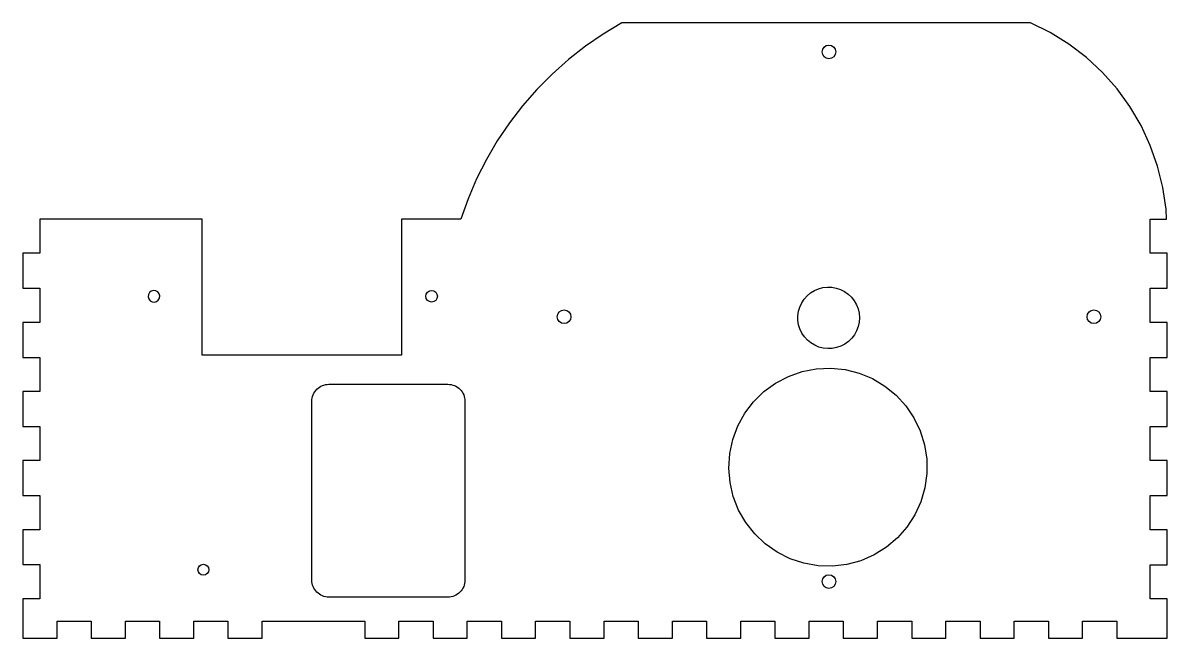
# Model space of a CAD drawing. Header units: millimetres. Extents: x -5 to 330, y 0 to 180.
import ezdxf

# ---------------------------------------------------------------- set-up
doc = ezdxf.new("R2010")
doc.units = ezdxf.units.MM
doc.layers.get('0').update_dxf_attribs({"linetype": 'CONTINUOUS'})

msp = doc.modelspace()

# ---------------------------------------------------------------- linework, layer by layer
for points in [[(47.95, 122.59), (0.48, 122.59), (0.48, 112.63), (-4.52, 112.63), (-4.52, 102.4), (0.48, 102.4), (0.48, 92.4), (-4.52, 92.4), (-4.52, 82.17), (0.48, 82.17), (0.48, 72.18), (-4.52, 72.18), (-4.52, 61.95), (0.48, 61.95), (0.48, 51.95), (-4.52, 51.95), (-4.52, 41.72), (0.48, 41.72), (0.48, 31.72), (-4.52, 31.72), (-4.52, 21.5), (0.48, 21.5), (0.48, 11.5), (-4.52, 11.5), (-4.52, 5.5), (-4.52, 0), (5.48, 0), (5.48, 5), (15.48, 5), (15.48, 0), (25.48, 0), (25.48, 5), (35.48, 5), (35.48, 0), (45.48, 0), (45.48, 5), (55.48, 5), (55.48, 0), (65.48, 0), (65.48, 5), (95.48, 5), (95.48, 0), (105.48, 0), (105.48, 5), (115.48, 5), (115.48, 0), (125.48, 0), (125.48, 5), (135.48, 5), (135.48, 0), (145.48, 0), (145.48, 5), (155.48, 5), (155.48, 0), (165.48, 0), (165.48, 5), (175.48, 5), (175.48, 0), (185.48, 0), (185.48, 5), (195.48, 5), (195.48, 0), (205.48, 0), (205.48, 5), (215.48, 5), (215.48, 0), (225.48, 0), (225.48, 5), (235.48, 5), (235.48, 0), (245.48, 0), (245.48, 5), (255.48, 5), (255.48, 0), (265.48, 0), (265.48, 5), (275.48, 5), (275.48, 0), (285.48, 0), (285.48, 5), (295.48, 5), (295.48, 0), (305.48, 0), (305.48, 5), (315.48, 5), (315.48, 0), (330.21, 0), (330.21, 5.5), (330.21, 11.49), (325.21, 11.49), (325.21, 21.49), (330.21, 21.49), (330.21, 31.72), (325.21, 31.72), (325.21, 41.72), (330.21, 41.72), (330.21, 51.95), (325.21, 51.95), (325.21, 61.94), (330.21, 61.94), (330.21, 72.17), (325.21, 72.17), (325.21, 82.17), (330.21, 82.17), (330.21, 92.4), (325.21, 92.4), (325.21, 102.4), (330.21, 102.4), (330.21, 112.62), (325.21, 112.62), (325.21, 122.59), (330.04, 122.59), (329.9, 125.57), (328.97, 131.92), (327.43, 138.15), (325.29, 144.21), (322.59, 150.03), (319.33, 155.57), (315.55, 160.76), (311.29, 165.56), (306.58, 169.93), (301.47, 173.83), (296.01, 177.21), (290.25, 180.05), (170.7, 180.05), (165.26, 176.79), (160.04, 173.21), (155.05, 169.3), (150.31, 165.08), (145.85, 160.58), (141.67, 155.8), (137.81, 150.78), (134.27, 145.52), (131.06, 140.05), (128.2, 134.39), (125.71, 128.57), (123.58, 122.59), (106.27, 122.59), (106.27, 82.8), (47.95, 82.8)], [(222.42, 91.72), (222.22, 93.02), (222.22, 94.33), (222.4, 95.64), (222.77, 96.9), (223.33, 98.09), (224.05, 99.19), (224.92, 100.17), (225.92, 101.01), (227.04, 101.7), (228.25, 102.22), (229.52, 102.56), (230.82, 102.71), (232.14, 102.67), (233.43, 102.44), (234.68, 102.02), (235.85, 101.42), (236.92, 100.66), (237.87, 99.76), (238.68, 98.72), (239.32, 97.58), (239.8, 96.35), (240.09, 95.07), (240.19, 93.76), (240.1, 92.45), (239.82, 91.17), (239.36, 89.94), (238.72, 88.79), (237.93, 87.75), (236.98, 86.83), (235.92, 86.06), (234.75, 85.46), (233.51, 85.03), (232.22, 84.78), (230.91, 84.73), (229.6, 84.86), (228.33, 85.19), (227.12, 85.7), (225.99, 86.38), (224.98, 87.21), (224.1, 88.19), (223.37, 89.28), (222.81, 90.47)], [(256.4, 36.06), (254.1, 32.51), (251.3, 29.33), (248.07, 26.59), (244.48, 24.35), (240.6, 22.66), (236.51, 21.56), (232.31, 21.06), (228.08, 21.17), (223.91, 21.9), (219.89, 23.23), (216.11, 25.14), (212.64, 27.57), (209.57, 30.48), (206.95, 33.81), (204.85, 37.48), (203.3, 41.42), (202.34, 45.54), (201.99, 49.76), (202.26, 53.99), (203.15, 58.13), (204.62, 62.09), (206.66, 65.8), (209.22, 69.18), (212.24, 72.14), (215.66, 74.64), (219.41, 76.61), (223.4, 78.01), (227.56, 78.81), (231.79, 79.01), (236, 78.58), (240.1, 77.55), (244.01, 75.93), (247.65, 73.75), (250.93, 71.08), (253.78, 67.95), (256.15, 64.44), (257.98, 60.62), (259.23, 56.58), (259.89, 52.4), (259.92, 48.16), (259.35, 43.97), (258.16, 39.91)]]:
    msp.add_lwpolyline(points, close=True)
for points in [[(35.51, 100.15, 0.999881), (32.12, 99.91, 1)], [(119.81, 12), (85.01, 12, -0.414214), (80.01, 17), (80.01, 69.29, -0.414214), (85.01, 74.29), (119.81, 74.29, -0.414214), (124.81, 69.29), (124.81, 17, -0.414214)]]:
    msp.add_lwpolyline(points, format="xyb", close=True)
for centre, radius in [((231.29, 171.54), 2), ((115.05, 100.03), 1.7), ((153.79, 94.04), 2), ((308.79, 94.04), 2), ((48.3, 20), 1.6), ((231.29, 16.54), 2)]:
    msp.add_circle(centre, radius)

doc.saveas('drawing.dxf')
